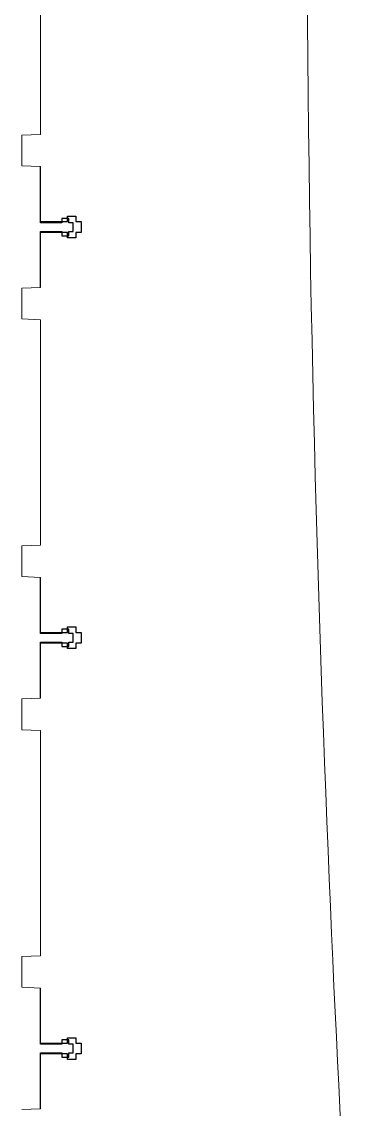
# Model space of a CAD drawing. Header units: millimetres. Extents: x 116 to 1400, y -150 to 993.
# Drawn here: x 116.3 to 204.2, y 137.1 to 421.4 of the extents above; entities that cross this region are included whole.
import ezdxf

# ---------------------------------------------------------------- set-up
doc = ezdxf.new("R2010")
doc.units = ezdxf.units.MM
doc.layers.add('CHANGED_PARTS', color=3, linetype='Continuous')
doc.layers.add('ORIGIONAL_PARTS_THAT_WERE_', color=6, linetype='Continuous')
doc.layers.add('Front', color=1, linetype='Continuous', lineweight=0)

msp = doc.modelspace()

# ---------------------------------------------------------------- linework, layer by layer
at = {"layer": 'CHANGED_PARTS'}
for p, q in [((121.21, 369.13), (121.21, 383.5)), ((128.23, 369.13), (128.23, 370.53)), ((128.23, 370.53), (130.43, 370.53)), ((130.43, 370.53), (130.43, 369.13)), ((121.21, 369.13), (128.23, 369.13)), ((130.43, 369.13), (131.87, 369.13)), ((131.87, 369.13), (131.87, 366.27)), ((128.23, 366.27), (121.21, 366.27)), ((121.21, 351.92), (121.21, 366.27)), ((128.23, 364.87), (128.23, 366.27)), ((130.43, 364.87), (128.23, 364.87)), ((131.87, 366.27), (130.43, 366.27)), ((130.43, 366.27), (130.43, 364.87)), ((121.21, 261.79), (121.21, 276.16)), ((121.21, 261.79), (128.23, 261.79)), ((128.23, 261.79), (128.23, 263.19)), ((128.23, 263.19), (130.43, 263.19)), ((130.43, 263.19), (130.43, 261.79)), ((130.43, 261.79), (131.87, 261.79)), ((131.87, 261.79), (131.87, 258.93)), ((128.23, 258.93), (121.21, 258.93)), ((121.21, 244.58), (121.21, 258.93)), ((128.23, 257.53), (128.23, 258.93)), ((131.87, 258.93), (130.43, 258.93)), ((130.43, 258.93), (130.43, 257.53)), ((130.43, 257.53), (128.23, 257.53)), ((121.21, 154.45), (121.21, 168.82)), ((121.21, 154.45), (128.23, 154.45)), ((128.23, 154.45), (128.23, 155.85)), ((128.23, 155.85), (130.43, 155.85)), ((130.43, 155.85), (130.43, 154.45)), ((130.43, 154.45), (131.87, 154.45)), ((131.87, 154.45), (131.87, 151.59)), ((128.23, 151.59), (121.21, 151.59)), ((121.21, 137.24), (121.21, 151.59)), ((128.23, 150.19), (128.23, 151.59)), ((131.87, 151.59), (130.43, 151.59)), ((130.43, 151.59), (130.43, 150.19)), ((130.43, 150.19), (128.23, 150.19))]:
    msp.add_line(p, q, dxfattribs=at)
at = {"layer": 'Front', "color": 1}
for p, q in [((121.21, 391.93), (121.21, 450.83)), ((116.34, 391.73), (121.21, 391.93)), ((116.34, 383.7), (116.34, 391.73)), ((121.21, 383.5), (116.34, 383.7)), ((116.34, 351.72), (121.21, 351.92)), ((116.34, 343.69), (116.34, 351.72)), ((121.21, 343.49), (116.34, 343.69)), ((121.21, 284.59), (121.21, 343.49)), ((116.34, 284.39), (121.21, 284.59)), ((116.34, 276.36), (116.34, 284.39)), ((121.21, 276.16), (116.34, 276.36)), ((116.34, 244.38), (121.21, 244.58)), ((116.34, 236.35), (116.34, 244.38)), ((121.21, 236.15), (116.34, 236.35)), ((121.21, 177.25), (121.21, 236.15)), ((116.34, 177.05), (121.21, 177.25)), ((116.34, 169.02), (116.34, 177.05)), ((121.21, 168.82), (116.34, 169.02)), ((116.34, 137.04), (121.21, 137.24))]:
    msp.add_line(p, q, dxfattribs=at)
msp.add_open_spline([(204.15, 54.26), (204.15, 54.26), (190.87, 247.28), (190.87, 449.69)], degree=3, dxfattribs=at)
at = {"layer": 'ORIGIONAL_PARTS_THAT_WERE_', "color": 6}
for p, q in [((121.21, 368.85), (121.21, 383.5)), ((128.58, 369.97), (126.82, 369.97)), ((126.82, 369.97), (126.82, 368.85)), ((128.58, 368.85), (128.58, 369.97)), ((126.82, 368.85), (121.21, 368.85)), ((129.74, 368.85), (128.58, 368.85)), ((129.74, 366.55), (129.74, 368.85)), ((121.21, 351.92), (121.21, 366.55)), ((121.21, 366.55), (126.82, 366.55)), ((126.82, 366.55), (126.82, 365.43)), ((126.82, 365.43), (128.58, 365.43)), ((128.58, 365.43), (128.58, 366.55)), ((128.58, 366.55), (129.74, 366.55)), ((121.21, 261.51), (121.21, 276.16)), ((126.82, 261.51), (121.21, 261.51)), ((128.58, 262.63), (126.82, 262.63)), ((126.82, 262.63), (126.82, 261.51)), ((128.58, 261.51), (128.58, 262.63)), ((129.74, 261.51), (128.58, 261.51)), ((129.74, 259.21), (129.74, 261.51)), ((121.21, 244.58), (121.21, 259.21)), ((121.21, 259.21), (126.82, 259.21)), ((126.82, 259.21), (126.82, 258.09)), ((128.58, 258.09), (128.58, 259.21)), ((128.58, 259.21), (129.74, 259.21)), ((126.82, 258.09), (128.58, 258.09)), ((121.21, 154.17), (121.21, 168.82)), ((126.82, 154.17), (121.21, 154.17)), ((128.58, 155.29), (126.82, 155.29)), ((126.82, 155.29), (126.82, 154.17)), ((128.58, 154.17), (128.58, 155.29)), ((129.74, 154.17), (128.58, 154.17)), ((129.74, 151.87), (129.74, 154.17)), ((121.21, 137.24), (121.21, 151.87)), ((121.21, 151.87), (126.82, 151.87)), ((126.82, 151.87), (126.82, 150.75)), ((126.82, 150.75), (128.58, 150.75)), ((128.58, 150.75), (128.58, 151.87)), ((128.58, 151.87), (129.74, 151.87))]:
    msp.add_line(p, q, dxfattribs=at)

doc.saveas('drawing.dxf')
